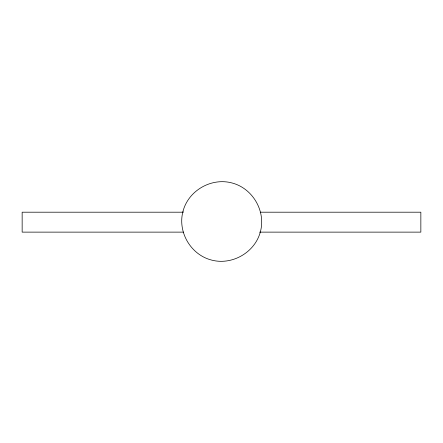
<?xml version="1.0" encoding="UTF-8"?>
<svg xmlns="http://www.w3.org/2000/svg" width="443" height="443" viewBox="0 0 443 443"><rect width="100%" height="100%" fill="white"/><g stroke="black" fill="none" stroke-linecap="round" stroke-linejoin="round"><path stroke-width="0.66" d="M183.43 212.197L22.15 212.197L22.15 232.126L183.43 232.126M260.262 212.197L420.85 212.197L420.85 232.126L259.57 232.126M183.031 211.184C177.344 231.8 190.667 254.647 211.339 260.013C231.96 265.65 254.924 252.521 260.373 231.816C266.06 211.2 252.737 188.353 232.066 182.987C211.444 177.35 188.48 190.479 183.031 211.184"/></g></svg>
